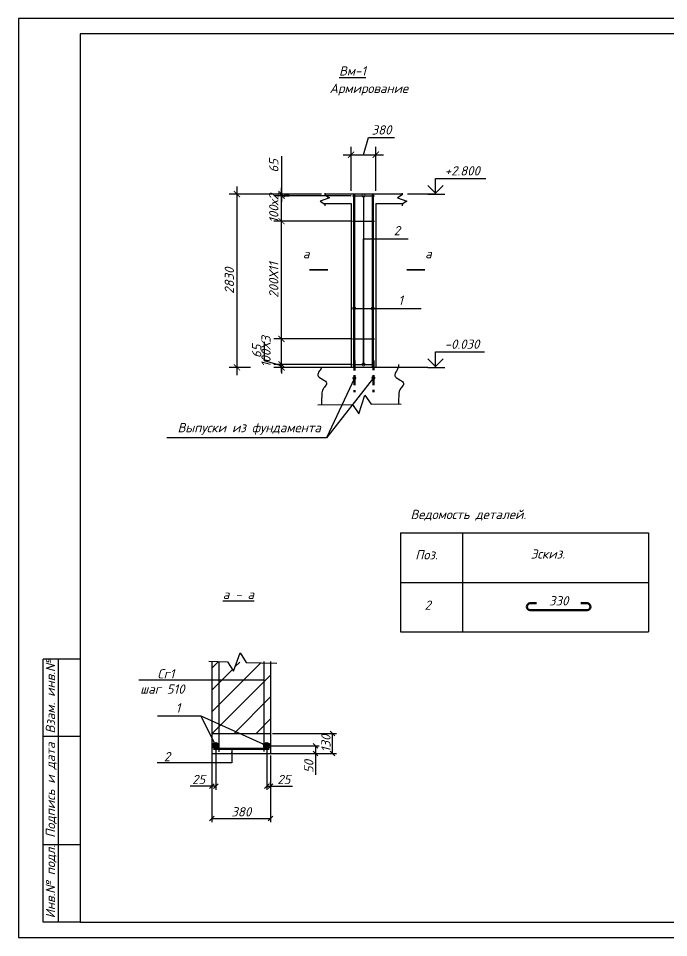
# Model space of a CAD drawing. Extents: x 108150 to 142535, y -18867 to -9422.
# Drawn here: x 136811.3 to 137021.3, y -16848.3 to -16551.3 of the extents above; entities that cross this region are included whole.
import ezdxf
from ezdxf.enums import TextEntityAlignment as Align

# ---------------------------------------------------------------- set-up
doc = ezdxf.new("R2010")
doc.units = 0
doc.header["$MEASUREMENT"] = 0
doc.header["$PDMODE"] = 32
doc.header["$PDSIZE"] = 0.6
doc.linetypes.add('НЕВИДИМАЯ2', pattern=[4.7625, 3.175, -1.5875])
doc.layers.add('Текст', color=2, linetype='Continuous', lineweight=15)
doc.styles.add('ГОСТ -3', font='isocpeui.ttf', dxfattribs={"height": 3})
doc.styles.add('ГОСТ2.5', font='isocpeur.ttf', dxfattribs={"oblique": 15, "height": 2.5})
doc.styles.add('ГОСТ3.5', font='isocpeur.ttf', dxfattribs={"oblique": 15, "height": 3.5})
doc.dimstyles.new('50', dxfattribs={"dimtxt": 3.5, "dimasz": 2, "dimexe": 2.5, "dimexo": 1, "dimgap": 1, "dimtad": 1, "dimdec": 0, "dimlfac": 50, "dimtxsty": 'ГОСТ3.5', "dimblk": 'ARCHTICK', "dimcen": 2.5, "dimdle": 2.5, "dimclrd": 256, "dimclre": 256, "dimclrt": 2, "dimadec": 3, "dimazin": 0, "dimtfac": 1, "dimtdec": 0, "dimtmove": 1, "dimatfit": 3, "dimldrblk": 'DOTSMALL', "dimfxl": 1, "dimlwd": -1, "dimlwe": -1, "dimarcsym": 0})
doc.dimstyles.new('М 20', dxfattribs={"dimtxt": 2.5, "dimasz": 1.5, "dimexe": 1.25, "dimexo": 0.625, "dimtad": 1, "dimdec": 1, "dimlfac": 20, "dimtxsty": 'ГОСТ2.5', "dimblk": 'OBLIQUE', "dimcen": 2.5, "dimclrd": 256, "dimclre": 256, "dimclrt": 256, "dimadec": 0, "dimazin": 0, "dimtfac": 1, "dimtdec": 1, "dimtmove": 0, "dimatfit": 3, "dimfxl": 1.25, "dimlwd": -1, "dimlwe": -1, "dimarcsym": 0})

# ---------------------------------------------------------------- blocks, each defined once
blk = doc.blocks.new('_ArchTick')
at = {"color": 0, "linetype": 'ByBlock', "const_width": 0.15}
blk.add_lwpolyline([(-0.5, -0.5), (0.5, 0.5)], dxfattribs=at)
blk = doc.blocks.new('_DotSmall')
at = {"color": 0, "linetype": 'ByBlock', "lineweight": 15, "const_width": 0.5}
blk.add_lwpolyline([(-0.0625, 0, 1), (0.0625, 0, 1)], format="xyb", close=True, dxfattribs=at)
blk = doc.blocks.new('*D2719')
at = {"transparency": 16777216}
for p, q in [((136922.79, -16595.37), (136924.44, -16589.87)), ((136924.44, -16589.87), (136932.81, -16589.87)), ((136918.79, -16607.1), (136918.79, -16592.87)), ((136926.79, -16607.1), (136926.79, -16592.87)), ((136916.29, -16595.37), (136929.29, -16595.37))]:
    blk.add_line(p, q, dxfattribs=at)
at = {"layer": 'Defpoints', "color": 0, "lineweight": 0, "transparency": 16777216}
for p in [(136926.79, -16595.37), (136918.79, -16608.1), (136926.79, -16608.1)]:
    blk.add_point(p, dxfattribs=at)
at = {"transparency": 16777216, "xscale": 2, "yscale": 2, "zscale": 2, "rotation": 180}
blk.add_blockref('_ArchTick', (136918.79, -16595.37), dxfattribs=at)
at = {"transparency": 16777216, "xscale": 2, "yscale": 2, "zscale": 2}
blk.add_blockref('_ArchTick', (136926.79, -16595.37), dxfattribs=at)
at = {"color": 2, "lineweight": 25, "transparency": 16777216, "insert": (136928.62, -16587.37), "char_height": 3, "attachment_point": 5, "style": 'ГОСТ -3'}
blk.add_mtext('380', dxfattribs=at)
blk = doc.blocks.new('_Oblique')
at = {"color": 0, "linetype": 'ByBlock', "lineweight": -2}
blk.add_line((-0.5, -0.5), (0.5, 0.5), dxfattribs=at)
blk = doc.blocks.new('*D2887')
at = {"transparency": 16777216}
for p, q in [((136893.44, -16782.34), (136914.04, -16782.34)), ((136912.79, -16788.84), (136912.79, -16782.34)), ((136893.44, -16788.84), (136914.04, -16788.84))]:
    blk.add_line(p, q, dxfattribs=at)
at = {"layer": 'Defpoints', "color": 0, "lineweight": 0, "transparency": 16777216}
for p in [(136892.82, -16782.34), (136912.79, -16782.34), (136892.82, -16788.84)]:
    blk.add_point(p, dxfattribs=at)
at = {"transparency": 16777216, "xscale": 1.5, "yscale": 1.5, "zscale": 1.5}
for p, rotation in [((136912.79, -16782.34), 90), ((136912.79, -16788.84), 270)]:
    blk.add_blockref('_Oblique', p, dxfattribs=dict(at, rotation=rotation))
at = {"lineweight": 25, "transparency": 16777216, "insert": (136910.67, -16785.59), "char_height": 3, "attachment_point": 5, "rotation": 90, "style": 'ГОСТ -3'}
blk.add_mtext('130', dxfattribs=at)
blk = doc.blocks.new('*D2888')
at = {"transparency": 16777216}
for p, q in [((136873.82, -16789.46), (136873.82, -16811.07)), ((136892.82, -16789.46), (136892.82, -16811.07)), ((136873.82, -16809.82), (136892.82, -16809.82))]:
    blk.add_line(p, q, dxfattribs=at)
at = {"layer": 'Defpoints', "color": 0, "lineweight": 0, "transparency": 16777216}
for p in [(136873.82, -16788.84), (136892.82, -16788.84), (136892.82, -16809.82)]:
    blk.add_point(p, dxfattribs=at)
at = {"transparency": 16777216, "xscale": 1.5, "yscale": 1.5, "zscale": 1.5, "rotation": 180}
blk.add_blockref('_Oblique', (136873.82, -16809.82), dxfattribs=at)
at = {"transparency": 16777216, "xscale": 1.5, "yscale": 1.5, "zscale": 1.5}
blk.add_blockref('_Oblique', (136892.82, -16809.82), dxfattribs=at)
at = {"lineweight": 25, "transparency": 16777216, "insert": (136883.32, -16807.69), "char_height": 3, "attachment_point": 5, "style": 'ГОСТ -3'}
blk.add_mtext('380', dxfattribs=at)
blk = doc.blocks.new('*D2889')
at = {"transparency": 16777216}
for p, q in [((136892.19, -16786.34), (136908.52, -16786.34)), ((136907.27, -16786.34), (136907.27, -16788.84)), ((136892.19, -16788.84), (136908.52, -16788.84)), ((136907.27, -16788.84), (136907.27, -16795.78))]:
    blk.add_line(p, q, dxfattribs=at)
at = {"layer": 'Defpoints', "color": 0, "lineweight": 0, "transparency": 16777216}
for p in [(136891.57, -16786.34), (136891.57, -16788.84), (136907.27, -16788.84)]:
    blk.add_point(p, dxfattribs=at)
at = {"transparency": 16777216, "xscale": 1.5, "yscale": 1.5, "zscale": 1.5}
for p, rotation in [((136907.27, -16786.34), 90), ((136907.27, -16788.84), 270)]:
    blk.add_blockref('_Oblique', p, dxfattribs=dict(at, rotation=rotation))
at = {"lineweight": 25, "transparency": 16777216, "insert": (136905.15, -16793.06), "char_height": 3, "attachment_point": 5, "rotation": 90, "style": 'ГОСТ -3'}
blk.add_mtext('50', dxfattribs=at)
blk = doc.blocks.new('*D2720')
at = {"transparency": 16777216}
for p, q in [((136891.57, -16786.96), (136891.57, -16800.62)), ((136892.82, -16798.75), (136892.82, -16798.12)), ((136891.57, -16799.37), (136892.82, -16799.37)), ((136892.82, -16799.37), (136899.85, -16799.37))]:
    blk.add_line(p, q, dxfattribs=at)
at = {"layer": 'Defpoints', "color": 0, "lineweight": 0, "transparency": 16777216}
for p in [(136891.57, -16786.34), (136892.82, -16799.37), (136892.82, -16799.37)]:
    blk.add_point(p, dxfattribs=at)
at = {"transparency": 16777216, "xscale": 1.5, "yscale": 1.5, "zscale": 1.5, "rotation": 180}
blk.add_blockref('_Oblique', (136891.57, -16799.37), dxfattribs=at)
at = {"transparency": 16777216, "xscale": 1.5, "yscale": 1.5, "zscale": 1.5}
blk.add_blockref('_Oblique', (136892.82, -16799.37), dxfattribs=at)
at = {"lineweight": 25, "transparency": 16777216, "insert": (136897.08, -16797.25), "char_height": 3, "attachment_point": 5, "style": 'ГОСТ -3'}
blk.add_mtext('25', dxfattribs=at)
blk = doc.blocks.new('*D2890')
at = {"transparency": 16777216}
for p, q in [((136873.82, -16786.96), (136873.82, -16800.62)), ((136875.07, -16786.96), (136875.07, -16800.62)), ((136873.82, -16799.37), (136866.78, -16799.37)), ((136875.07, -16799.37), (136873.82, -16799.37))]:
    blk.add_line(p, q, dxfattribs=at)
at = {"layer": 'Defpoints', "color": 0, "lineweight": 0, "transparency": 16777216}
for p in [(136873.82, -16786.34), (136875.07, -16786.34), (136873.82, -16799.37)]:
    blk.add_point(p, dxfattribs=at)
at = {"transparency": 16777216, "xscale": 1.5, "yscale": 1.5, "zscale": 1.5, "rotation": 180}
blk.add_blockref('_Oblique', (136873.82, -16799.37), dxfattribs=at)
at = {"transparency": 16777216, "xscale": 1.5, "yscale": 1.5, "zscale": 1.5}
blk.add_blockref('_Oblique', (136875.07, -16799.37), dxfattribs=at)
at = {"lineweight": 25, "transparency": 16777216, "insert": (136869.55, -16797.25), "char_height": 3, "attachment_point": 5, "style": 'ГОСТ -3'}
blk.add_mtext('25', dxfattribs=at)
blk = doc.blocks.new('*D2721')
at = {"transparency": 16777216}
for p, q in [((136890.82, -16661.97), (136890.82, -16655.82)), ((136896.32, -16663.13), (136896.32, -16661.13)), ((136896.32, -16663.62), (136890.82, -16661.97)), ((136918.79, -16663.13), (136893.82, -16663.13)), ((136918.79, -16664.1), (136893.82, -16664.1)), ((136896.32, -16663.13), (136896.32, -16664.1)), ((136896.32, -16663.13), (136896.32, -16664.1)), ((136896.32, -16664.1), (136896.32, -16666.1))]:
    blk.add_line(p, q, dxfattribs=at)
at = {"layer": 'Defpoints', "color": 0, "lineweight": 0, "transparency": 16777216}
for p in [(136896.32, -16664.1), (136919.79, -16663.13), (136919.79, -16664.1)]:
    blk.add_point(p, dxfattribs=at)
at = {"transparency": 16777216, "xscale": 2, "yscale": 2, "zscale": 2}
for p, rotation in [((136896.32, -16663.13), 270), ((136896.32, -16664.1), 90)]:
    blk.add_blockref('_ArchTick', p, dxfattribs=dict(at, rotation=rotation))
at = {"color": 2, "lineweight": 25, "transparency": 16777216, "insert": (136888.32, -16658.89), "char_height": 3, "attachment_point": 5, "rotation": 90, "style": 'ГОСТ -3'}
blk.add_mtext('65', dxfattribs=at)
blk = doc.blocks.new('*D2722')
at = {"transparency": 16777216}
for p, q in [((136896.32, -16665.63), (136896.32, -16652.4)), ((136918.79, -16654.9), (136893.82, -16654.9)), ((136918.79, -16663.13), (136893.82, -16663.13))]:
    blk.add_line(p, q, dxfattribs=at)
at = {"layer": 'Defpoints', "color": 0, "lineweight": 0, "transparency": 16777216}
for p in [(136896.32, -16654.9), (136919.79, -16654.9), (136919.79, -16663.13)]:
    blk.add_point(p, dxfattribs=at)
at = {"transparency": 16777216, "xscale": 2, "yscale": 2, "zscale": 2}
for p, rotation in [((136896.32, -16654.9), 90), ((136896.32, -16663.13), 270)]:
    blk.add_blockref('_ArchTick', p, dxfattribs=dict(at, rotation=rotation))
at = {"color": 2, "lineweight": 25, "transparency": 16777216, "insert": (136893.82, -16659.02), "char_height": 3, "attachment_point": 5, "rotation": 90, "style": 'ГОСТ -3'}
blk.add_mtext('100Х3^M\\P', dxfattribs=at)
blk = doc.blocks.new('*D2723')
at = {"transparency": 16777216}
for p, q in [((136918.79, -16616.85), (136893.82, -16616.85)), ((136896.32, -16657.4), (136896.32, -16614.35)), ((136918.26, -16654.9), (136893.82, -16654.9))]:
    blk.add_line(p, q, dxfattribs=at)
at = {"layer": 'Defpoints', "color": 0, "lineweight": 0, "transparency": 16777216}
for p in [(136896.32, -16616.85), (136919.79, -16616.85), (136919.26, -16654.9)]:
    blk.add_point(p, dxfattribs=at)
at = {"transparency": 16777216, "xscale": 2, "yscale": 2, "zscale": 2}
for p, rotation in [((136896.32, -16616.85), 90), ((136896.32, -16654.9), 270)]:
    blk.add_blockref('_ArchTick', p, dxfattribs=dict(at, rotation=rotation))
at = {"color": 2, "lineweight": 25, "transparency": 16777216, "insert": (136893.82, -16635.88), "char_height": 3, "attachment_point": 5, "rotation": 90, "style": 'ГОСТ -3'}
blk.add_mtext('200Х11', dxfattribs=at)
blk = doc.blocks.new('*D2724')
at = {"transparency": 16777216}
for p, q in [((136896.32, -16595.9), (136896.32, -16608.1)), ((136896.32, -16608.1), (136896.32, -16606.1)), ((136896.32, -16608.62), (136896.32, -16608.1)), ((136896.32, -16608.62), (136896.32, -16608.1)), ((136897.32, -16608.1), (136898.82, -16608.1)), ((136896.32, -16608.62), (136896.32, -16610.62)), ((136897.32, -16608.62), (136898.82, -16608.62))]:
    blk.add_line(p, q, dxfattribs=at)
at = {"layer": 'Defpoints', "color": 0, "lineweight": 0, "transparency": 16777216}
for p in [(136896.32, -16608.1), (136896.32, -16608.1), (136896.32, -16608.62)]:
    blk.add_point(p, dxfattribs=at)
at = {"transparency": 16777216, "xscale": 2, "yscale": 2, "zscale": 2}
for p, rotation in [((136896.32, -16608.1), 270), ((136896.32, -16608.62), 90)]:
    blk.add_blockref('_ArchTick', p, dxfattribs=dict(at, rotation=rotation))
at = {"color": 2, "lineweight": 25, "transparency": 16777216, "insert": (136893.82, -16598.97), "char_height": 3, "attachment_point": 5, "rotation": 90, "style": 'ГОСТ -3'}
blk.add_mtext('65', dxfattribs=at)
blk = doc.blocks.new('*D2725')
at = {"transparency": 16777216}
for p, q in [((136896.32, -16619.35), (136896.32, -16606.12)), ((136918.79, -16608.62), (136893.82, -16608.62)), ((136918.79, -16616.85), (136893.82, -16616.85))]:
    blk.add_line(p, q, dxfattribs=at)
at = {"layer": 'Defpoints', "color": 0, "lineweight": 0, "transparency": 16777216}
for p in [(136896.32, -16608.62), (136919.79, -16608.62), (136919.79, -16616.85)]:
    blk.add_point(p, dxfattribs=at)
at = {"transparency": 16777216, "xscale": 2, "yscale": 2, "zscale": 2}
for p, rotation in [((136896.32, -16608.62), 90), ((136896.32, -16616.85), 270)]:
    blk.add_blockref('_ArchTick', p, dxfattribs=dict(at, rotation=rotation))
at = {"color": 2, "lineweight": 25, "transparency": 16777216, "insert": (136893.82, -16612.74), "char_height": 3, "attachment_point": 5, "rotation": 90, "style": 'ГОСТ -3'}
blk.add_mtext('100х2', dxfattribs=at)
blk = doc.blocks.new('*D2726')
at = {"ltscale": 0.5, "transparency": 16777216}
for p, q in [((136909.29, -16608.1), (136879.47, -16608.1)), ((136881.97, -16666.6), (136881.97, -16605.6)), ((136886.33, -16664.1), (136879.47, -16664.1))]:
    blk.add_line(p, q, dxfattribs=at)
at = {"layer": 'Defpoints', "color": 0, "lineweight": 0, "ltscale": 0.5, "transparency": 16777216}
for p in [(136881.97, -16608.1), (136910.29, -16608.1), (136887.33, -16664.1)]:
    blk.add_point(p, dxfattribs=at)
at = {"ltscale": 0.5, "transparency": 16777216, "xscale": 2, "yscale": 2, "zscale": 2}
for p, rotation in [((136881.97, -16608.1), 90), ((136881.97, -16664.1), 270)]:
    blk.add_blockref('_ArchTick', p, dxfattribs=dict(at, rotation=rotation))
at = {"color": 2, "lineweight": -3, "ltscale": 0.5, "transparency": 16777216, "insert": (136879.47, -16636.1), "char_height": 3, "attachment_point": 5, "rotation": 90, "style": 'ГОСТ -3'}
blk.add_mtext('2830', dxfattribs=at)
blk = doc.blocks.new('A$C26a969c5')
at = {"color": 7, "lineweight": 30, "ltscale": 100}
for p, q in [((12.75, 85), (0.75, 85)), ((0.75, 0), (0.75, 85)), ((5.75, 0), (5.75, 85)), ((12.75, 60), (0.75, 60)), ((12.75, 25), (0.75, 25)), ((12.75, 0), (0.75, 0))]:
    blk.add_line(p, q, dxfattribs=at)
at = {"layer": 'Текст', "color": 7, "char_height": 3, "attachment_point": 1, "rotation": 90, "style": 'ГОСТ2.5'}
for s, insert, width in [('{\\fISOCPEUR|b0|i1|c204|p34;\\Q0;Взам. инв.№}', (1.61, 60.93), 27.4092), ('{\\fISOCPEUR|b0|i1|c204|p34;\\Q0;Подпись и дата}', (1.61, 27.23), 34.1663), ('{\\fISOCPEUR|b0|i1|c204|p34;\\Q0;Инв.№ подл.}', (1.61, 1.24), 27.4092)]:
    blk.add_mtext(s, dxfattribs=dict(at, insert=insert, width=width))

msp = doc.modelspace()

# ---------------------------------------------------------------- hatches: boundary and pattern name
at = {"lineweight": 25}
h = msp.add_hatch(dxfattribs=at)
h.set_pattern_fill('ANSI31', scale=40, style=0)
h.set_pattern_definition([(45, (134698.023, -17883.476), (-3.535534, 3.535534), [])])
h.paths.add_polyline_path([(136892.8153, -16759.6213), (136881.922, -16759.3148), (136880.838, -16762.2855), (136878.9232, -16759.2304), (136873.8153, -16759.0867), (136873.8153, -16782.3356), (136892.8153, -16782.3356)])
for points in [[(136876.0653, -16786.3356, 1), (136874.0653, -16786.3356, 1)], [(136892.5653, -16786.3356, 1), (136890.5653, -16786.3356, 1)]]:
    msp.add_hatch(color=7, dxfattribs=at).paths.add_polyline_path(points)

# ---------------------------------------------------------------- linework, layer by layer
at = {"color": 7, "lineweight": 25}
for p, q in [((136935.3, -16608.0968, -754.4947), (136910.2914, -16608.0968, -754.4947)), ((136935.3, -16608.0968, -754.4947), (136910.2914, -16608.0968, -754.4947)), ((136945.8707, -16608.0968, -754.4947), (136937.0559, -16608.0968, -754.4947)), ((136943.5481, -16608.0968, -754.4947), (136949.0481, -16608.0968, -754.4947)), ((136909.9164, -16611.0968, -754.4947), (136918.7881, -16611.0968, -754.4947)), ((136918.7881, -16611.0968, -754.4947), (136918.7881, -16664.0968, -754.4947)), ((136926.7881, -16611.0968, -754.4947), (136926.7881, -16664.0968, -754.4947)), ((136926.7881, -16611.0968, -754.4947), (136935.675, -16611.0968, -754.4947)), ((136943.5342, -16664.0968, -754.4947), (136907.3419, -16664.0968, -754.4947)), ((136943.5342, -16664.0968, -754.4947), (136949.0342, -16664.0968, -754.4947)), ((136910.8759, -16686.8672, -754.4947), (136859.3322, -16686.8672, -754.4947)), ((136934.8046, -16717.5645, -754.4947), (137014.8046, -16717.5645, -754.4947)), ((136934.8046, -16717.5645, -754.4947), (136934.8046, -16749.5645, -754.4947)), ((136954.8046, -16717.5645, -754.4947), (136954.8046, -16749.5645, -754.4947)), ((137014.8046, -16717.5645, -754.4947), (137014.8046, -16749.5645, -754.4947)), ((136934.8046, -16733.5645, -754.4947), (137014.8046, -16733.5645, -754.4947)), ((136934.8046, -16733.5645, -754.4947), (137014.8046, -16733.5645, -754.4947)), ((136934.8046, -16749.5645, -754.4947), (137014.8046, -16749.5645, -754.4947)), ((136873.8153, -16759.0867, -754.4947), (136873.8153, -16788.8356, -754.4947)), ((136892.8153, -16759.0867, -754.4947), (136892.8153, -16788.8356, -754.4947)), ((136873.8153, -16782.3356, -754.4947), (136892.8153, -16782.3356, -754.4947)), ((136873.8153, -16788.8356, -754.4947), (136892.8153, -16788.8356, -754.4947))]:
    msp.add_line(p, q, dxfattribs=at)
at = {"color": 7, "lineweight": 50}
for p, q in [((136919.7881, -16608.0968, -754.4947), (136919.7881, -16664.0968, -754.4947)), ((136925.7881, -16608.0968, -754.4947), (136925.7881, -16664.0968, -754.4947)), ((136976.6675, -16740.3275, -754.4947), (136978.6675, -16740.3275, -754.4947)), ((136995.0032, -16740.3275, -754.4947), (136993.0032, -16740.3275, -754.4947)), ((136976.6675, -16742.5655, -754.4947), (136995.0032, -16742.5655, -754.4947)), ((136874.3153, -16787.3356, -754.4947), (136892.3153, -16787.3356, -754.4947))]:
    msp.add_line(p, q, dxfattribs=at)
at = {"color": 7, "lineweight": 30}
for p, q in [((136919.2587, -16608.6169, -754.4947), (136926.3571, -16608.6169, -754.4947)), ((136919.2587, -16616.8538, -754.4947), (136926.3571, -16616.8538, -754.4947)), ((136919.2587, -16654.8968, -754.4947), (136926.3571, -16654.8968, -754.4947)), ((136919.2587, -16663.1337, -754.4947), (136926.3571, -16663.1337, -754.4947)), ((136876.0653, -16759.0867, -754.4947), (136876.0653, -16788.2655, -754.4947)), ((136890.5653, -16759.1108, -754.4947), (136890.5653, -16788.22, -754.4947))]:
    msp.add_line(p, q, dxfattribs=at)
at = {"color": 7, "linetype": 'НЕВИДИМАЯ2', "lineweight": 50}
for p, q in [((136919.8595, -16661.8968, -754.4947), (136919.8595, -16672.1385, -754.4947)), ((136925.9998, -16661.8547, -754.4947), (136925.9998, -16672.0965, -754.4947))]:
    msp.add_line(p, q, dxfattribs=at)
at = {"color": 7, "lineweight": 25, "elevation": -754.4947}
msp.add_lwpolyline([(136811.3475, -16848.334), (137231.3475, -16848.334), (137231.3475, -16551.334), (136811.3475, -16551.334)], close=True, dxfattribs=at)
at = {"color": 7, "lineweight": 30, "ltscale": 20, "elevation": -754.4947}
msp.add_lwpolyline([(136831.3475, -16843.334), (137226.3475, -16843.334), (137226.3475, -16556.334), (136831.3475, -16556.334)], close=True, dxfattribs=at)
at = {"color": 7, "lineweight": 25, "const_width": 0.4, "elevation": -754.4947}
for points in [[(136943.5481, -16605.314), (136946.0481, -16607.814), (136948.5481, -16605.314)], [(136943.5342, -16661.314), (136946.0342, -16663.814), (136948.5342, -16661.314)]]:
    msp.add_lwpolyline(points, dxfattribs=at)
at = {"color": 7, "lineweight": 25, "elevation": -754.4947}
for points in [[(136946.0481, -16608.0968), (136946.0481, -16603.0968), (136962.3053, -16603.0968)], [(136946.0342, -16664.0968), (136946.0342, -16659.0968), (136961.8342, -16659.0968)]]:
    msp.add_lwpolyline(points, dxfattribs=at)
at = {"color": 7, "lineweight": 25}
for points in [[(136910.2914, -16607.8468), (136910.2914, -16608.3468), (136911.7914, -16609.3468), (136908.7914, -16610.3468), (136910.2914, -16611.3468), (136910.2914, -16611.8555)], [(136935.3, -16607.8468), (136935.3, -16608.3468), (136933.8, -16609.3468), (136936.8, -16610.3468), (136935.3, -16611.3468), (136935.3, -16611.8555)], [(136909.1317, -16663.9969), (136909.1163, -16664.3209), (136908.9863, -16664.6555), (136908.7815, -16664.9971), (136908.5417, -16665.3418), (136908.3068, -16665.6858), (136908.1164, -16666.0255), (136908.0105, -16666.3571), (136908.0289, -16666.6767), (136908.1983, -16666.9818), (136908.4937, -16667.2731), (136908.877, -16667.5527), (136909.3101, -16667.8226), (136909.755, -16668.0846), (136910.1734, -16668.3408), (136910.5274, -16668.5931), (136910.7789, -16668.8434), (136910.9, -16669.0939), (136910.9039, -16669.3472), (136910.814, -16669.6061), (136910.6539, -16669.8735), (136910.4468, -16670.1521), (136910.2164, -16670.4448), (136909.9859, -16670.7545), (136909.7789, -16671.0839), (136909.6138, -16671.4386), (136909.4898, -16671.8358), (136909.4009, -16672.2953), (136909.3414, -16672.837), (136909.3052, -16673.4807), (136909.2867, -16674.2465), (136909.2799, -16675.1541), (136909.2789, -16676.2235)], [(136934.1464, -16663.1967), (136934.0824, -16663.8178), (136933.9159, -16664.3758), (136933.685, -16664.8773), (136933.4276, -16665.3292), (136933.182, -16665.7383), (136932.9862, -16666.1114), (136932.8783, -16666.4552), (136932.8964, -16666.7767), (136933.0658, -16667.0817), (136933.3612, -16667.373), (136933.7445, -16667.6526), (136934.1776, -16667.9225), (136934.6225, -16668.1845), (136935.0409, -16668.4407), (136935.3949, -16668.693), (136935.6464, -16668.9433), (136935.7675, -16669.1938), (136935.7714, -16669.4471), (136935.6816, -16669.706), (136935.5214, -16669.9734), (136935.3144, -16670.252), (136935.0839, -16670.5448), (136934.8534, -16670.8544), (136934.6464, -16671.1838), (136934.4814, -16671.5377), (136934.3573, -16671.9294), (136934.2685, -16672.3741), (136934.2089, -16672.8868), (136934.1728, -16673.4828), (136934.1542, -16674.1774), (136934.1474, -16674.9856), (136934.1464, -16675.9227)], [(136872.8157, -16759.0586), (136878.9232, -16759.2304), (136880.838, -16762.2855), (136883.0059, -16756.3441), (136884.9208, -16759.3992), (136894.815, -16759.6775)]]:
    msp.add_lwpolyline(points, dxfattribs=at)
at = {"color": 7, "lineweight": 25, "elevation": -754.4947}
for points in [[(136911.3557, -16632.5937, 0.6, 0.6, 0), (136905.3557, -16632.5937, 0.6, 0.6, 0), (136907.3557, -16632.5937, 0, 0.8, 0), (136907.3557, -16625.5937, 0, 0, 0), (136907.3557, -16622.5937, 0, 0, 0)], [(136936.6954, -16632.5937, 0.6, 0.6, 0), (136942.6954, -16632.5937, 0.6, 0.6, 0), (136940.6954, -16632.5937, 0, 0.8, 0), (136940.6954, -16625.5937, 0, 0, 0), (136940.6954, -16622.5937, 0, 0, 0)]]:
    msp.add_lwpolyline(points, format="xyseb", dxfattribs=at)
at = {"color": 7, "lineweight": -3}
msp.add_lwpolyline([(136908.0327, -16676.2385), (136919.2366, -16676.103), (136921.2727, -16679.0786), (136923.2, -16673.0549), (136925.2361, -16676.0305), (136934.9321, -16675.9132)], dxfattribs=at)
at = {"color": 7, "lineweight": 25}
for centre in [(136875.0653, -16786.3356, -754.4947), (136891.5653, -16786.3356, -754.4947)]:
    msp.add_circle(centre, 1, dxfattribs=at)
at = {"color": 7, "lineweight": 50}
for centre, start, end in [((136976.6675, -16741.4465, -754.4947), 90, 270), ((136995.0032, -16741.4465, -754.4947), 270, 90)]:
    msp.add_arc(centre, 1.119, start, end, dxfattribs=at)

# ---------------------------------------------------------------- block references
at = {"color": 7, "lineweight": 25, "ltscale": 100}
msp.add_blockref('A$C26a969c5', (136818.5994, -16843.3339, -754.4947), dxfattribs=at)

# ---------------------------------------------------------------- texts
at = {"color": 7, "style": 'ГОСТ -3'}
for s, p in [('%%UВм-1', (136914.9087, -16569.8147, -754.4947)), ('Армирование', (136911.8561, -16575.4499, -754.4947)), ('2', (136932.5737, -16621.4185, -754.4947)), ('1', (136934.0361, -16643.9031, -754.4947)), ('1', (136862.1392, -16775.6345, -754.4947)), ('2', (136858.3276, -16791.3627, -754.4947))]:
    msp.add_text(s, height=3, dxfattribs=at).set_placement(p)
at = {"color": 7, "lineweight": 25, "style": 'ГОСТ -3'}
for s, p in [('+2.800', (136949.0481, -16602.0968, -754.4947)), ('а', (136942.6954, -16628.8694, -754.4947)), ('-0.030', (136949.0342, -16658.0968, -754.4947)), ('Выпуски из фундамента', (136862.7621, -16685.0617, -754.4947)), ('Сг1', (136856.2508, -16764.5972, -754.4947)), ('шаг 510', (136850.6796, -16769.5338, -754.4947))]:
    msp.add_text(s, height=3, dxfattribs=at).set_placement(p)
msp.add_text('а', height=3, dxfattribs=at).set_placement((136905.3557, -16628.8694, -754.4947), align=Align.RIGHT)
at = {"color": 7, "linetype": 'Continuous', "lineweight": 25, "style": 'ГОСТ -3'}
for s, p in [('Ведомость деталей.', (136937.9913, -16713.1025, -754.4947)), ('Поз.', (136939.5188, -16726.1443, -754.4947)), ('Эскиз.', (136976.795, -16725.8621, -754.4947)), ('330', (136982.708, -16741.0154, -754.4947)), ('2', (136942.5196, -16742.4232, -754.4947))]:
    msp.add_text(s, height=3, dxfattribs=at).set_placement(p)
at = {"color": 7, "lineweight": 25, "style": 'ГОСТ -3'}
msp.add_text('%%uа - а', height=3, dxfattribs=at).set_placement((136882.4046, -16738.9413, -754.4947), align=Align.CENTER)

# ---------------------------------------------------------------- dimensions: what is measured, and where the dimension line sits
at = {"color": 7, "lineweight": 25}
for base, p1, p2, dimstyle, override, picture, middle in [((136926.7881, -16595.3675, -754.4947), (136918.7881, -16608.0968, -754.4947), (136926.7881, -16608.0968, -754.4947), '50', {"dimtxsty": 'ГОСТ -3'}, '*D2719', (136925.4381, -16587.3675, -754.4947)), ((136892.8153, -16809.8194, -754.4947), (136873.8153, -16788.8356, -754.4947), (136892.8153, -16788.8356, -754.4947), 'М 20', {"dimscale": 1, "dimtxsty": 'ГОСТ -3'}, '*D2888', (136883.3153, -16807.6944, -754.4947))]:
    dim = msp.add_linear_dim(base=base, p1=p1, p2=p2, text='380', dimstyle=dimstyle, override=override, dxfattribs=at)
    dim.commit()
    dim.dimension.update_dxf_attribs({"geometry": picture, "text_midpoint": middle})
for base, p1, p2, text, picture, middle in [((136896.325, -16608.0968, -754.4947), (136896.325, -16608.6169, -754.4947), (136896.325, -16608.0968, -754.4947), '65', '*D2724', (136896.325, -16598.9699, -754.4947)), ((136896.325, -16608.6169, -754.4947), (136919.7881, -16616.8538, -754.4947), (136919.7881, -16608.6169, -754.4947), '100х2', '*D2725', (136896.325, -16612.7354, -754.4947)), ((136896.325, -16654.8968, -754.4947), (136919.7881, -16663.1337, -754.4947), (136919.7881, -16654.8968, -754.4947), '100Х3^M\\P', '*D2722', (136896.325, -16659.0153, -754.4947))]:
    dim = msp.add_linear_dim(base=base, p1=p1, p2=p2, angle=90, text=text, dimstyle='50', override={"dimtxsty": 'ГОСТ -3'}, dxfattribs=at)
    dim.commit()
    dim.dimension.update_dxf_attribs({"geometry": picture, "text_midpoint": middle, "dimtype": 160})
at = {"color": 7, "lineweight": -3, "ltscale": 0.5}
dim = msp.add_linear_dim(base=(136881.9737, -16608.0968, -754.4947), p1=(136887.3318, -16664.0968, -754.4947), p2=(136910.2914, -16608.0968, -754.4947), angle=90, text='2830', dimstyle='50', override={"dimtxsty": 'ГОСТ -3'}, dxfattribs=at)
dim.commit()
dim.dimension.update_dxf_attribs({"geometry": '*D2726', "text_midpoint": (136879.4737, -16636.0968, -754.4947)})
at = {"color": 7, "lineweight": 25}
for base, p1, p2, text, picture, middle in [((136896.325, -16616.8538, -754.4947), (136919.2587, -16654.8968, -754.4947), (136919.7881, -16616.8538, -754.4947), '200Х11', '*D2723', (136893.825, -16635.8753, -754.4947)), ((136896.325, -16664.0968, -754.4947), (136919.7881, -16663.1337, -754.4947), (136919.7881, -16664.0968, -754.4947), '65', '*D2721', (136888.325, -16660.9653, -754.4947))]:
    dim = msp.add_linear_dim(base=base, p1=p1, p2=p2, angle=90, text=text, dimstyle='50', override={"dimtxsty": 'ГОСТ -3'}, dxfattribs=at)
    dim.commit()
    dim.dimension.update_dxf_attribs({"geometry": picture, "text_midpoint": middle})
for base, p1, p2, picture, middle in [((136912.7909, -16782.3356, -754.4947), (136892.8153, -16788.8356, -754.4947), (136892.8153, -16782.3356, -754.4947), '*D2887', (136910.6659, -16785.5856, -754.4947)), ((136907.2713, -16788.8356, -754.4947), (136891.5653, -16786.3356, -754.4947), (136891.5653, -16788.8356, -754.4947), '*D2889', (136905.1463, -16793.0594, -754.4947))]:
    dim = msp.add_linear_dim(base=base, p1=p1, p2=p2, angle=90, dimstyle='М 20', override={"dimscale": 1, "dimtxsty": 'ГОСТ -3'}, dxfattribs=at)
    dim.commit()
    dim.dimension.update_dxf_attribs({"geometry": picture, "text_midpoint": middle})
for base, p1, p2, picture, middle in [((136873.8153, -16799.3704, -754.4947), (136875.0653, -16786.3356, -754.4947), (136873.8153, -16786.3356, -754.4947), '*D2890', (136869.5483, -16797.2454, -754.4947)), ((136892.8153, -16799.3704, -754.4947), (136891.5653, -16786.3356, -754.4947), (136892.8153, -16799.3704, -754.4947), '*D2720', (136897.0824, -16797.2454, -754.4947))]:
    dim = msp.add_linear_dim(base=base, p1=p1, p2=p2, dimstyle='М 20', override={"dimscale": 1, "dimtxsty": 'ГОСТ -3'}, dxfattribs=at)
    dim.commit()
    dim.dimension.update_dxf_attribs({"geometry": picture, "text_midpoint": middle})

# ---------------------------------------------------------------- leaders
at = {"color": 7, "lineweight": -3, "ltscale": 0.5}
for points in [[(136922.8079, -16608.6169, -754.4947), (136922.8079, -16663.1337, -754.4947)], [(136922.8079, -16663.1337, -754.4947), (136922.8079, -16622.5586, -754.4947), (136937.215, -16622.5586, -754.4947)], [(136925.9998, -16667.4965, -754.4947), (136910.8759, -16686.8672, -754.4947)], [(136919.8595, -16667.5385, -754.4947), (136910.8759, -16686.8672, -754.4947)]]:
    msp.add_leader(points, dimstyle='50', override={"dimgap": 1, "dimtad": 0, "dimtxsty": 'ГОСТ -3'}, dxfattribs=at)
at = {"color": 7, "lineweight": 25}
for points, dimstyle, override in [([(136919.7881, -16645.0432, -754.4947), (136936.9066, -16645.0432, -754.4947), (136941.4194, -16645.0432, -754.4947)], '50', {"dimgap": 0.625, "dimtad": 0, "dimtxsty": 'ГОСТ -3'}), ([(136925.7881, -16645.0432, -754.4947), (136931.9918, -16645.0432, -754.4947)], '50', {"dimgap": 0.625, "dimtad": 0, "dimtxsty": 'ГОСТ -3'}), ([(136890.5653, -16765.1217, -754.4947), (136850.2689, -16765.1217, -754.4947)], 'М 20', {"dimscale": 1, "dimtad": 0, "dimtxsty": 'ГОСТ -3'}), ([(136876.5648, -16765.1217, -754.4947), (136869.5032, -16765.1217, -754.4947)], 'М 20', {"dimscale": 1, "dimtad": 0, "dimtxsty": 'ГОСТ -3'}), ([(136891.5653, -16786.3356, -754.4947), (136870.3407, -16776.7746, -754.4947), (136856.2962, -16776.7746, -754.4947)], 'М 20', {"dimscale": 1, "dimtad": 0, "dimtxsty": 'ГОСТ -3'}), ([(136875.0653, -16786.3356, -754.4947), (136870.3407, -16776.7746, -754.4947)], 'М 20', {"dimscale": 1, "dimtad": 0, "dimtxsty": 'ГОСТ -3'}), ([(136880.2515, -16787.3356, -754.4947), (136880.2515, -16791.8298, -754.4947), (136856.2062, -16791.8298, -754.4947)], 'М 20', {"dimscale": 1, "dimtad": 0, "dimtxsty": 'ГОСТ -3'})]:
    msp.add_leader(points, dimstyle=dimstyle, override=override, dxfattribs=at)

doc.saveas('drawing.dxf')
